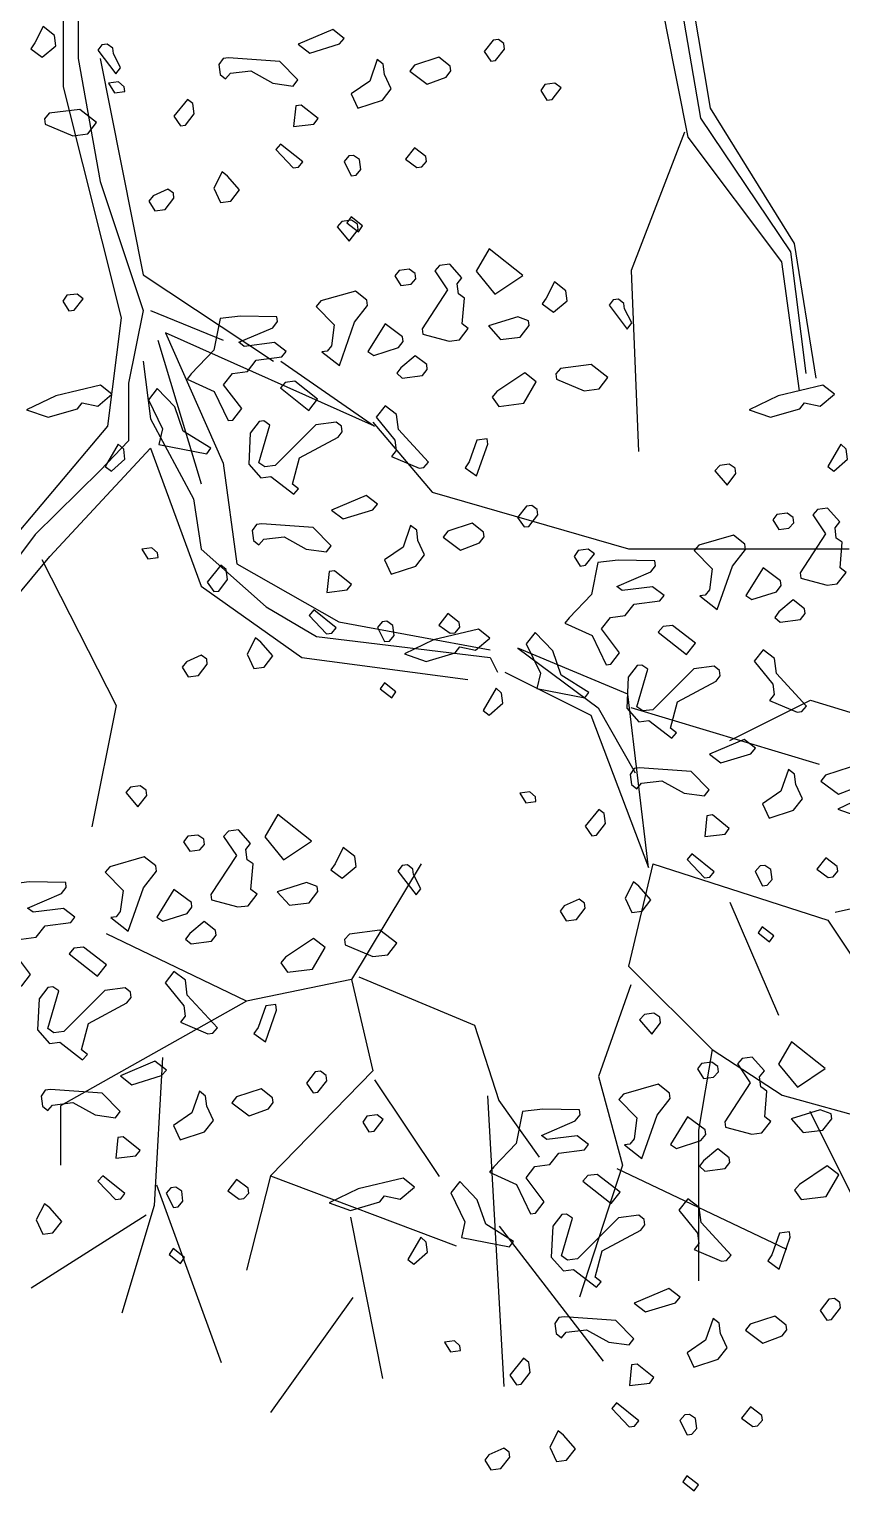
# Model space of a CAD drawing. Header units: millimetres. Extents: x 935 to 13922, y 3203 to 7816.
# Drawn here: x 5887.9 to 5937.1, y 4135.9 to 4224.6 of the extents above; entities that cross this region are included whole.
import ezdxf

# ---------------------------------------------------------------- set-up
doc = ezdxf.new("R2010")
doc.units = ezdxf.units.MM
doc.layers.add('ALBERI', color=104, linetype='Continuous')

msp = doc.modelspace()

# ---------------------------------------------------------------- linework, layer by layer
at = {"layer": 'ALBERI', "color": 44, "linetype": 'ByBlock'}
for p, q in [((5889.935, 4230.678), (5889.935, 4221.061)), ((5890.829, 4230.23), (5890.829, 4222.775)), ((5890.829, 4222.775), (5892.171, 4215.321)), ((5892.171, 4222.775), (5894.779, 4209.655)), ((5889.935, 4221.061), (5893.437, 4207.046)), ((5892.171, 4215.321), (5894.779, 4207.493)), ((5894.779, 4209.655), (5902.678, 4204.436)), ((5893.437, 4207.046), (5892.618, 4200.485)), ((5894.779, 4207.493), (5893.884, 4203.095)), ((5895.226, 4207.493), (5899.622, 4205.704)), ((5908.788, 4200.485), (5896.12, 4206.151)), ((5896.12, 4206.151), (5899.622, 4198.249)), ((5903.125, 4204.436), (5908.788, 4200.485)), ((5908.695, 4200.72), (5912.284, 4196.477)), ((5912.284, 4196.477), (5924.191, 4193.051)), ((5900.442, 4192.136), (5906.627, 4188.632)), ((5898.281, 4190.794), (5904.392, 4186.47)), ((5902.23, 4189.527), (5905.286, 4187.737)), ((5905.286, 4187.737), (5915.793, 4186.47)), ((5904.392, 4186.47), (5914.452, 4185.128))]:
    msp.add_line(p, q, dxfattribs=at)
at = {"layer": 'ALBERI', "color": 104, "linetype": 'ByBlock'}
for p, q in [((5895.673, 4205.704), (5898.281, 4196.982)), ((5894.779, 4204.436), (5895.226, 4200.933)), ((5893.884, 4203.095), (5893.884, 4199.591)), ((5895.226, 4200.933), (5897.834, 4196.087)), ((5892.618, 4200.485), (5883.377, 4189.527)), ((5889.115, 4192.583), (5895.226, 4199.143)), ((5893.884, 4199.591), (5892.171, 4197.802)), ((5895.226, 4199.143), (5898.281, 4190.794)), ((5899.622, 4198.249), (5900.442, 4192.136)), ((5892.171, 4197.802), (5888.221, 4193.925)), ((5897.834, 4196.087), (5898.281, 4193.03)), ((5888.221, 4193.925), (5884.272, 4188.632)), ((5898.281, 4193.03), (5902.23, 4189.527)), ((5924.191, 4193.051), (5937.566, 4193.051)), ((5884.719, 4187.29), (5889.115, 4192.583)), ((5888.633, 4192.398), (5893.14, 4183.546)), ((5925.406, 4173.722), (5924.139, 4184.234)), ((5893.14, 4183.546), (5891.672, 4176.203)), ((5922.35, 4183.414), (5924.586, 4179.463)), ((5924.318, 4183.423), (5935.736, 4179.997)), ((5930.329, 4181.424), (5935.223, 4183.872)), ((5935.223, 4183.872), (5941.584, 4181.914)), ((5921.903, 4182.966), (5925.406, 4173.722)), ((5911.631, 4173.959), (5907.39, 4166.942)), ((5925.659, 4173.959), (5924.191, 4167.758)), ((5925.659, 4173.959), (5936.261, 4170.532)), ((5930.329, 4171.634), (5933.265, 4164.78)), ((5936.714, 4171.022), (5941.118, 4172.001)), ((5936.261, 4170.532), (5940.502, 4164.168)), ((5901.029, 4165.637), (5892.547, 4169.716)), ((5907.844, 4167.106), (5914.858, 4164.168)), ((5924.191, 4167.758), (5929.247, 4162.7)), ((5907.39, 4166.942), (5901.029, 4165.637)), ((5907.39, 4166.942), (5908.695, 4161.394)), ((5924.318, 4166.616), (5922.361, 4161.068)), ((5901.029, 4165.637), (5889.774, 4159.273)), ((5914.858, 4164.168), (5916.326, 4159.599)), ((5929.247, 4162.7), (5928.432, 4157.804)), ((5929.247, 4162.7), (5933.488, 4159.926)), ((5895.937, 4162.21), (5895.448, 4153.235)), ((5908.695, 4161.394), (5902.497, 4155.03)), ((5908.799, 4160.864), (5912.713, 4154.99)), ((5922.361, 4161.068), (5923.829, 4155.683)), ((5889.774, 4159.273), (5889.774, 4155.683)), ((5915.649, 4159.885), (5916.628, 4142.262)), ((5916.326, 4159.599), (5918.772, 4156.173)), ((5933.488, 4159.926), (5941.154, 4157.804)), ((5935.173, 4158.957), (5938.94, 4151.424)), ((5928.432, 4157.804), (5928.432, 4148.666)), ((5923.829, 4155.683), (5921.219, 4147.687)), ((5902.497, 4155.03), (5901.029, 4149.319)), ((5902.497, 4155.03), (5913.752, 4150.788)), ((5923.479, 4155.479), (5933.755, 4150.584)), ((5895.587, 4154.5), (5899.501, 4143.73)), ((5895.448, 4153.235), (5893.49, 4146.708)), ((5894.966, 4152.648), (5887.998, 4148.222)), ((5907.331, 4152.542), (5909.288, 4142.751)), ((5916.341, 4151.989), (5922.65, 4143.796)), ((5907.489, 4147.657), (5902.499, 4140.689))]:
    msp.add_line(p, q, dxfattribs=at)
at = {"layer": 'ALBERI', "color": 34, "linetype": 'ByBlock'}
for p, q in [((5906.627, 4188.632), (5915.793, 4186.917)), ((5924.139, 4184.234), (5917.471, 4187.018)), ((5917.471, 4187.018), (5922.35, 4183.414)), ((5915.793, 4186.47), (5916.24, 4185.576)), ((5916.687, 4185.576), (5921.903, 4182.966))]:
    msp.add_line(p, q, dxfattribs=at)
at = {"layer": 'ALBERI', "color": 44}
for points in [[(5910.564, 4262.193), (5916.242, 4253.093), (5924.405, 4247.892), (5929.137, 4219.763), (5934.231, 4211.555), (5935.532, 4203.4)], [(5910.577, 4259.603), (5915.651, 4252.366), (5923.763, 4247.052), (5928.551, 4219.151), (5934.003, 4211.046), (5934.94, 4203.675)], [(5927.579, 4218.304), (5924.352, 4209.922), (5924.782, 4198.959)]]:
    msp.add_lwpolyline(points, dxfattribs=at)
at = {"layer": 'ALBERI', "color": 44, "linetype": 'ByBlock'}
msp.add_lwpolyline([(5907.894, 4260.497), (5914.557, 4251.817), (5922.685, 4246.151), (5923.63, 4239.919), (5926.466, 4224.621), (5927.789, 4218.011), (5933.46, 4210.457), (5934.534, 4202.631)], dxfattribs=at)
at = {"layer": 'ALBERI', "color": 104}
for points in [[(5889.412, 4224.168), (5888.719, 4224.706), (5888.219, 4223.723), (5887.97, 4223.361), (5888.658, 4222.86), (5889.49, 4223.553), (5889.412, 4224.168)], [(5906.96, 4223.998), (5906.267, 4224.536), (5904.174, 4223.646), (5904.867, 4223.109), (5906.671, 4223.668), (5906.96, 4223.998)], [(5916.673, 4223.351), (5916.632, 4223.676), (5916.306, 4223.929), (5915.98, 4223.888), (5915.443, 4223.195), (5915.846, 4222.621), (5916.136, 4222.658), (5916.673, 4223.351)], [(5892.969, 4223.074), (5892.928, 4223.399), (5892.602, 4223.652), (5892.276, 4223.611), (5892.023, 4223.285), (5893.125, 4221.844), (5893.409, 4222.21), (5892.969, 4223.074)], [(5903.058, 4222.586), (5899.941, 4222.818), (5899.615, 4222.776), (5899.367, 4222.414), (5899.445, 4221.799), (5899.771, 4221.546), (5900.06, 4221.877), (5901.29, 4222.032), (5902.635, 4221.283), (5903.87, 4221.108), (5904.154, 4221.475), (5903.058, 4222.586)], [(5909.81, 4220.94), (5909.406, 4221.808), (5909.328, 4222.423), (5908.961, 4222.707), (5908.502, 4221.399), (5907.385, 4220.633), (5907.789, 4219.765), (5909.272, 4220.247), (5909.81, 4220.94)], [(5913.422, 4222.021), (5913.386, 4222.31), (5912.693, 4222.848), (5911.21, 4222.366), (5910.925, 4222), (5911.981, 4221.214), (5913.138, 4221.654), (5913.422, 4222.021)], [(5893.619, 4221.063), (5893.289, 4221.352), (5892.674, 4221.274), (5893.041, 4220.696), (5893.656, 4220.774), (5893.619, 4221.063)], [(5920.096, 4220.989), (5919.729, 4221.274), (5919.114, 4221.196), (5918.866, 4220.834), (5919.233, 4220.255), (5919.559, 4220.297), (5920.096, 4220.989)], [(5897.869, 4219.431), (5897.791, 4220.046), (5897.465, 4220.299), (5896.639, 4219.276), (5897.042, 4218.702), (5897.332, 4218.738), (5897.869, 4219.431)], [(5891.952, 4218.902), (5890.933, 4219.692), (5889.088, 4219.459), (5888.799, 4219.128), (5888.84, 4218.803), (5890.51, 4218.095), (5891.415, 4218.209), (5891.952, 4218.902)], [(5905.37, 4219.129), (5904.346, 4219.955), (5904.021, 4219.914), (5903.887, 4218.647), (5905.117, 4218.803), (5905.37, 4219.129)], [(5904.45, 4216.513), (5903.101, 4217.592), (5902.812, 4217.262), (5903.872, 4216.146), (5904.197, 4216.187), (5904.45, 4216.513)], [(5907.966, 4216.038), (5907.888, 4216.653), (5907.526, 4216.902), (5907.236, 4216.865), (5906.947, 4216.534), (5907.387, 4215.671), (5907.677, 4215.708), (5907.966, 4216.038)], [(5911.946, 4216.541), (5911.909, 4216.83), (5911.217, 4217.368), (5910.679, 4216.675), (5911.367, 4216.174), (5911.657, 4216.21), (5911.946, 4216.541)], [(5907.755, 4212.728), (5907.393, 4212.976), (5906.814, 4212.903), (5906.525, 4212.572), (5907.259, 4211.709), (5907.796, 4212.402), (5907.755, 4212.728)], [(5915.737, 4211.236), (5914.952, 4209.887), (5916.084, 4208.487), (5917.779, 4209.62), (5915.737, 4211.236)], [(5911.297, 4209.426), (5911.256, 4209.751), (5910.894, 4210), (5910.279, 4209.922), (5910.026, 4209.596), (5910.393, 4209.017), (5911.008, 4209.095), (5911.297, 4209.426)], [(5914.472, 4206.408), (5914.105, 4206.693), (5914.239, 4208.253), (5913.877, 4208.502), (5913.799, 4209.117), (5914.084, 4209.484), (5913.354, 4210.31), (5912.739, 4210.233), (5912.45, 4209.902), (5913.22, 4208.75), (5911.681, 4206.386), (5911.722, 4206.061), (5913.32, 4205.638), (5913.935, 4205.715), (5914.472, 4206.408)], [(5920.395, 4208.7), (5919.702, 4209.238), (5919.201, 4208.255), (5918.953, 4207.893), (5919.641, 4207.392), (5920.473, 4208.085), (5920.395, 4208.7)], [(5891.134, 4208.211), (5890.767, 4208.496), (5890.152, 4208.418), (5889.904, 4208.056), (5890.271, 4207.477), (5890.597, 4207.519), (5891.134, 4208.211)], [(5908.377, 4207.807), (5908.336, 4208.133), (5907.643, 4208.67), (5905.549, 4208.075), (5905.26, 4207.744), (5906.356, 4206.633), (5906.186, 4205.361), (5905.933, 4205.035), (5905.608, 4204.994), (5906.667, 4204.172), (5907.587, 4206.788), (5908.377, 4207.807)], [(5923.952, 4207.606), (5923.911, 4207.931), (5923.585, 4208.184), (5923.259, 4208.143), (5923.006, 4207.817), (5924.107, 4206.376), (5924.392, 4206.742), (5923.952, 4207.606)], [(5900.749, 4201.55), (5899.648, 4202.991), (5900.186, 4203.684), (5901.09, 4203.798), (5901.628, 4204.491), (5903.183, 4204.688), (5903.436, 4205.014), (5902.743, 4205.551), (5900.898, 4205.318), (5900.572, 4205.571), (5902.629, 4206.456), (5902.914, 4206.823), (5902.877, 4207.112), (5900.665, 4207.163), (5899.435, 4207.008), (5899.053, 4205.085), (5897.689, 4203.663), (5897.436, 4203.337), (5899.074, 4202.588), (5899.922, 4200.82), (5900.212, 4200.857), (5900.749, 4201.55)], [(5918.163, 4206.58), (5918.127, 4206.87), (5917.47, 4207.118), (5915.702, 4206.564), (5916.432, 4205.737), (5917.626, 4205.887), (5918.163, 4206.58)], [(5910.529, 4205.616), (5910.492, 4205.905), (5909.437, 4206.691), (5908.399, 4205.016), (5908.761, 4204.768), (5910.244, 4205.249), (5910.529, 4205.616)], [(5911.992, 4203.926), (5911.955, 4204.215), (5911.262, 4204.753), (5910.399, 4204.019), (5910.147, 4203.693), (5910.477, 4203.404), (5911.707, 4203.559), (5911.992, 4203.926)], [(5918.593, 4203.179), (5917.9, 4203.717), (5916.205, 4202.583), (5915.916, 4202.253), (5916.319, 4201.679), (5917.839, 4201.871), (5918.593, 4203.179)], [(5922.935, 4203.434), (5921.916, 4204.224), (5920.071, 4203.991), (5919.782, 4203.66), (5919.823, 4203.335), (5921.493, 4202.627), (5922.398, 4202.741), (5922.935, 4203.434)], [(5891.073, 4201.908), (5892.019, 4201.697), (5892.882, 4202.431), (5892.189, 4202.968), (5889.475, 4202.331), (5887.708, 4201.483), (5889.016, 4201.023), (5890.788, 4201.541), (5891.073, 4201.908)], [(5897.209, 4200.183), (5896.691, 4201.662), (5895.631, 4202.778), (5895.094, 4202.085), (5895.942, 4200.318), (5895.731, 4199.372), (5898.631, 4198.819), (5898.884, 4199.145), (5897.209, 4200.183)], [(5903.959, 4203.205), (5903.38, 4203.132), (5903.091, 4202.801), (5904.807, 4201.437), (5905.345, 4202.13), (5903.959, 4203.205)], [(5934.853, 4201.908), (5935.799, 4201.697), (5936.662, 4202.431), (5935.969, 4202.968), (5933.255, 4202.331), (5931.488, 4201.483), (5932.796, 4201.023), (5934.568, 4201.541), (5934.853, 4201.908)], [(5912.076, 4198.312), (5910.246, 4200.287), (5910.132, 4201.191), (5909.439, 4201.729), (5908.902, 4201.036), (5910.034, 4199.635), (5910.112, 4199.02), (5909.827, 4198.653), (5911.498, 4197.945), (5911.787, 4197.982), (5912.076, 4198.312)], [(5903.827, 4196.976), (5904.25, 4198.573), (5906.592, 4199.825), (5906.844, 4200.151), (5906.803, 4200.477), (5906.477, 4200.729), (5905.247, 4200.574), (5902.767, 4198.092), (5902.152, 4198.014), (5901.79, 4198.262), (5902.456, 4200.552), (5902.094, 4200.801), (5901.804, 4200.764), (5901.267, 4200.071), (5901.174, 4198.185), (5901.904, 4197.358), (5902.519, 4197.436), (5903.905, 4196.361), (5904.194, 4196.691), (5903.827, 4196.976)], [(5893.596, 4199.102), (5893.266, 4199.391), (5892.48, 4198.042), (5892.847, 4197.758), (5893.674, 4198.487), (5893.596, 4199.102)], [(5915.612, 4199.715), (5914.997, 4199.637), (5914.537, 4198.329), (5914.289, 4197.967), (5914.977, 4197.466), (5915.653, 4199.389), (5915.612, 4199.715)], [(5937.376, 4199.102), (5937.046, 4199.391), (5936.26, 4198.042), (5936.627, 4197.758), (5937.454, 4198.487), (5937.376, 4199.102)], [(5930.656, 4197.932), (5930.293, 4198.181), (5929.714, 4198.107), (5929.425, 4197.777), (5930.159, 4196.914), (5930.697, 4197.607), (5930.656, 4197.932)], [(5908.981, 4195.752), (5908.288, 4196.29), (5906.195, 4195.4), (5906.888, 4194.863), (5908.692, 4195.422), (5908.981, 4195.752)], [(5918.694, 4195.105), (5918.653, 4195.43), (5918.327, 4195.683), (5918.001, 4195.642), (5917.464, 4194.949), (5917.867, 4194.375), (5918.156, 4194.412), (5918.694, 4195.105)], [(5937.372, 4191.613), (5937.006, 4191.897), (5937.139, 4193.458), (5936.777, 4193.706), (5936.699, 4194.321), (5936.984, 4194.688), (5936.254, 4195.515), (5935.639, 4195.437), (5935.35, 4195.107), (5936.121, 4193.954), (5934.581, 4191.591), (5934.623, 4191.265), (5936.22, 4190.842), (5936.835, 4190.92), (5937.372, 4191.613)], [(5905.079, 4194.34), (5901.962, 4194.571), (5901.636, 4194.53), (5901.388, 4194.168), (5901.465, 4193.553), (5901.792, 4193.3), (5902.081, 4193.631), (5903.311, 4193.786), (5904.655, 4193.037), (5905.89, 4192.862), (5906.175, 4193.229), (5905.079, 4194.34)], [(5915.443, 4193.775), (5915.407, 4194.064), (5914.714, 4194.602), (5913.231, 4194.12), (5912.946, 4193.754), (5914.001, 4192.968), (5915.159, 4193.408), (5915.443, 4193.775)], [(5934.197, 4194.63), (5934.156, 4194.956), (5933.794, 4195.204), (5933.179, 4195.126), (5932.926, 4194.8), (5933.293, 4194.222), (5933.908, 4194.3), (5934.197, 4194.63)], [(5911.83, 4192.694), (5911.426, 4193.562), (5911.349, 4194.177), (5910.982, 4194.461), (5910.522, 4193.153), (5909.406, 4192.387), (5909.81, 4191.519), (5911.293, 4192.001), (5911.83, 4192.694)], [(5931.277, 4193.011), (5931.236, 4193.337), (5930.543, 4193.874), (5928.45, 4193.279), (5928.161, 4192.948), (5929.257, 4191.837), (5929.087, 4190.566), (5928.834, 4190.24), (5928.508, 4190.199), (5929.568, 4189.377), (5930.487, 4191.992), (5931.277, 4193.011)], [(5895.64, 4192.817), (5895.309, 4193.106), (5894.694, 4193.028), (5895.062, 4192.45), (5895.677, 4192.528), (5895.64, 4192.817)], [(5922.117, 4192.743), (5921.75, 4193.028), (5921.135, 4192.95), (5920.887, 4192.588), (5921.254, 4192.009), (5921.579, 4192.05), (5922.117, 4192.743)], [(5899.89, 4191.185), (5899.812, 4191.8), (5899.486, 4192.053), (5898.66, 4191.03), (5899.063, 4190.456), (5899.352, 4190.492), (5899.89, 4191.185)], [(5923.65, 4186.754), (5922.549, 4188.196), (5923.086, 4188.889), (5923.99, 4189.003), (5924.528, 4189.696), (5926.084, 4189.892), (5926.337, 4190.218), (5925.644, 4190.756), (5923.799, 4190.523), (5923.472, 4190.775), (5925.53, 4191.66), (5925.814, 4192.027), (5925.777, 4192.317), (5923.565, 4192.368), (5922.335, 4192.212), (5921.953, 4190.289), (5920.589, 4188.867), (5920.336, 4188.541), (5921.975, 4187.792), (5922.823, 4186.025), (5923.112, 4186.061), (5923.65, 4186.754)], [(5933.429, 4190.82), (5933.392, 4191.11), (5932.337, 4191.895), (5931.299, 4190.22), (5931.661, 4189.972), (5933.144, 4190.453), (5933.429, 4190.82)], [(5907.39, 4190.883), (5906.367, 4191.709), (5906.041, 4191.668), (5905.907, 4190.401), (5907.138, 4190.557), (5907.39, 4190.883)], [(5906.471, 4188.267), (5905.122, 4189.346), (5904.833, 4189.016), (5905.893, 4187.9), (5906.218, 4187.941), (5906.471, 4188.267)], [(5934.892, 4189.13), (5934.856, 4189.42), (5934.163, 4189.957), (5933.3, 4189.223), (5933.047, 4188.897), (5933.378, 4188.608), (5934.608, 4188.764), (5934.892, 4189.13)], [(5909.987, 4187.792), (5909.909, 4188.407), (5909.547, 4188.655), (5909.257, 4188.619), (5908.968, 4188.288), (5909.408, 4187.425), (5909.697, 4187.461), (5909.987, 4187.792)], [(5913.967, 4188.295), (5913.93, 4188.584), (5913.237, 4189.122), (5912.7, 4188.429), (5913.388, 4187.928), (5913.678, 4187.964), (5913.967, 4188.295)], [(5926.859, 4188.41), (5926.28, 4188.336), (5925.991, 4188.006), (5927.707, 4186.642), (5928.245, 4187.335), (5926.859, 4188.41)], [(5913.973, 4187.112), (5914.919, 4186.901), (5915.782, 4187.635), (5915.089, 4188.172), (5912.376, 4187.536), (5910.608, 4186.687), (5911.916, 4186.228), (5913.689, 4186.746), (5913.973, 4187.112)], [(5920.109, 4185.388), (5919.592, 4186.866), (5918.532, 4187.982), (5917.994, 4187.29), (5918.843, 4185.522), (5918.631, 4184.576), (5921.532, 4184.024), (5921.785, 4184.35), (5920.109, 4185.388)], [(5934.977, 4183.517), (5933.146, 4185.491), (5933.032, 4186.396), (5932.339, 4186.933), (5931.802, 4186.24), (5932.935, 4184.839), (5933.012, 4184.224), (5932.728, 4183.857), (5934.398, 4183.149), (5934.687, 4183.186), (5934.977, 4183.517)], [(5926.727, 4182.18), (5927.15, 4183.778), (5929.492, 4185.029), (5929.745, 4185.355), (5929.704, 4185.681), (5929.378, 4185.934), (5928.147, 4185.778), (5925.667, 4183.296), (5925.052, 4183.219), (5924.69, 4183.467), (5925.356, 4185.757), (5924.994, 4186.005), (5924.705, 4185.968), (5924.167, 4185.276), (5924.075, 4183.389), (5924.804, 4182.562), (5925.419, 4182.64), (5926.805, 4181.565), (5927.094, 4181.896), (5926.727, 4182.18)], [(5916.497, 4184.307), (5916.166, 4184.596), (5915.381, 4183.247), (5915.747, 4182.962), (5916.574, 4183.691), (5916.497, 4184.307)], [(5931.881, 4180.957), (5931.188, 4181.494), (5929.095, 4180.605), (5929.788, 4180.067), (5931.592, 4180.626), (5931.881, 4180.957)], [(5927.979, 4179.545), (5924.862, 4179.776), (5924.536, 4179.735), (5924.288, 4179.373), (5924.366, 4178.757), (5924.692, 4178.505), (5924.981, 4178.835), (5926.211, 4178.991), (5927.556, 4178.241), (5928.791, 4178.067), (5929.075, 4178.433), (5927.979, 4179.545)], [(5934.731, 4177.898), (5934.327, 4178.766), (5934.249, 4179.381), (5933.882, 4179.666), (5933.423, 4178.358), (5932.306, 4177.592), (5932.71, 4176.724), (5934.193, 4177.205), (5934.731, 4177.898)], [(5938.344, 4178.979), (5938.307, 4179.269), (5937.614, 4179.806), (5936.131, 4179.325), (5935.847, 4178.958), (5936.902, 4178.172), (5938.059, 4178.613), (5938.344, 4178.979)], [(5894.958, 4178.429), (5894.596, 4178.677), (5894.017, 4178.604), (5893.728, 4178.274), (5894.462, 4177.411), (5894.999, 4178.103), (5894.958, 4178.429)], [(5940.241, 4177.697), (5941.187, 4177.486), (5942.05, 4178.22), (5941.357, 4178.757), (5938.644, 4178.12), (5936.876, 4177.272), (5938.184, 4176.812), (5939.957, 4177.33), (5940.241, 4177.697)], [(5918.54, 4178.021), (5918.21, 4178.311), (5917.595, 4178.233), (5917.962, 4177.654), (5918.577, 4177.732), (5918.54, 4178.021)], [(5902.94, 4176.938), (5902.154, 4175.589), (5903.287, 4174.188), (5904.982, 4175.321), (5902.94, 4176.938)], [(5922.79, 4176.389), (5922.713, 4177.005), (5922.386, 4177.257), (5921.56, 4176.234), (5921.963, 4175.66), (5922.253, 4175.697), (5922.79, 4176.389)], [(5930.291, 4176.087), (5929.267, 4176.914), (5928.942, 4176.873), (5928.808, 4175.606), (5930.038, 4175.761), (5930.291, 4176.087)], [(5901.675, 4172.109), (5901.308, 4172.394), (5901.442, 4173.955), (5901.079, 4174.203), (5901.002, 4174.818), (5901.286, 4175.185), (5900.557, 4176.012), (5899.942, 4175.934), (5899.653, 4175.603), (5900.423, 4174.451), (5898.884, 4172.088), (5898.925, 4171.762), (5900.522, 4171.339), (5901.137, 4171.416), (5901.675, 4172.109)], [(5898.5, 4175.127), (5898.459, 4175.453), (5898.096, 4175.701), (5897.481, 4175.623), (5897.228, 4175.297), (5897.596, 4174.719), (5898.211, 4174.796), (5898.5, 4175.127)], [(5895.58, 4173.508), (5895.539, 4173.834), (5894.846, 4174.371), (5892.752, 4173.776), (5892.463, 4173.445), (5893.559, 4172.334), (5893.389, 4171.062), (5893.136, 4170.736), (5892.81, 4170.695), (5893.87, 4169.873), (5894.789, 4172.489), (5895.58, 4173.508)], [(5907.598, 4174.401), (5906.905, 4174.939), (5906.404, 4173.957), (5906.156, 4173.594), (5906.844, 4173.093), (5907.675, 4173.786), (5907.598, 4174.401)], [(5929.371, 4173.471), (5928.022, 4174.551), (5927.733, 4174.22), (5928.793, 4173.104), (5929.119, 4173.145), (5929.371, 4173.471)], [(5936.867, 4173.499), (5936.83, 4173.789), (5936.138, 4174.326), (5935.6, 4173.633), (5936.288, 4173.132), (5936.578, 4173.169), (5936.867, 4173.499)], [(5911.155, 4173.307), (5911.114, 4173.633), (5910.788, 4173.885), (5910.462, 4173.844), (5910.209, 4173.518), (5911.31, 4172.077), (5911.595, 4172.444), (5911.155, 4173.307)], [(5932.887, 4172.996), (5932.809, 4173.612), (5932.447, 4173.86), (5932.157, 4173.823), (5931.868, 4173.493), (5932.308, 4172.629), (5932.598, 4172.666), (5932.887, 4172.996)], [(5887.952, 4167.251), (5886.851, 4168.693), (5887.388, 4169.385), (5888.293, 4169.5), (5888.83, 4170.192), (5890.386, 4170.389), (5890.639, 4170.715), (5889.946, 4171.252), (5888.101, 4171.019), (5887.775, 4171.272), (5889.832, 4172.157), (5890.116, 4172.524), (5890.08, 4172.813), (5887.868, 4172.865), (5886.638, 4172.709), (5886.256, 4170.786), (5884.891, 4169.364), (5884.638, 4169.038), (5886.277, 4168.289), (5887.125, 4166.522), (5887.415, 4166.558), (5887.952, 4167.251)], [(5897.731, 4171.317), (5897.695, 4171.606), (5896.64, 4172.392), (5895.601, 4170.717), (5895.964, 4170.469), (5897.447, 4170.95), (5897.731, 4171.317)], [(5905.366, 4172.282), (5905.329, 4172.571), (5904.673, 4172.819), (5902.905, 4172.265), (5903.634, 4171.438), (5904.828, 4171.589), (5905.366, 4172.282)], [(5899.195, 4169.627), (5899.158, 4169.917), (5898.465, 4170.454), (5897.602, 4169.72), (5897.349, 4169.394), (5897.68, 4169.105), (5898.91, 4169.26), (5899.195, 4169.627)], [(5910.138, 4169.135), (5909.119, 4169.925), (5907.274, 4169.692), (5906.985, 4169.361), (5907.026, 4169.036), (5908.696, 4168.328), (5909.601, 4168.442), (5910.138, 4169.135)], [(5891.162, 4168.906), (5890.583, 4168.833), (5890.294, 4168.503), (5892.01, 4167.139), (5892.547, 4167.832), (5891.162, 4168.906)], [(5905.796, 4168.88), (5905.103, 4169.418), (5903.408, 4168.285), (5903.119, 4167.954), (5903.522, 4167.38), (5905.042, 4167.572), (5905.796, 4168.88)], [(5899.279, 4164.013), (5897.449, 4165.988), (5897.335, 4166.892), (5896.642, 4167.43), (5896.104, 4166.737), (5897.237, 4165.336), (5897.315, 4164.721), (5897.03, 4164.354), (5898.7, 4163.646), (5898.99, 4163.683), (5899.279, 4164.013)], [(5891.03, 4162.677), (5891.453, 4164.275), (5893.794, 4165.526), (5894.047, 4165.852), (5894.006, 4166.178), (5893.68, 4166.431), (5892.45, 4166.275), (5889.97, 4163.793), (5889.355, 4163.715), (5888.992, 4163.964), (5889.659, 4166.253), (5889.297, 4166.502), (5889.007, 4166.465), (5888.47, 4165.772), (5888.377, 4163.886), (5889.107, 4163.059), (5889.722, 4163.137), (5891.107, 4162.062), (5891.396, 4162.393), (5891.03, 4162.677)], [(5902.815, 4165.416), (5902.199, 4165.338), (5901.74, 4164.03), (5901.491, 4163.668), (5902.18, 4163.167), (5902.856, 4165.09), (5902.815, 4165.416)], [(5926.089, 4164.65), (5925.727, 4164.898), (5925.148, 4164.825), (5924.859, 4164.495), (5925.593, 4163.631), (5926.13, 4164.324), (5926.089, 4164.65)], [(5934.07, 4163.159), (5933.285, 4161.81), (5934.418, 4160.409), (5936.113, 4161.542), (5934.07, 4163.159)], [(5896.184, 4161.453), (5895.491, 4161.991), (5893.398, 4161.101), (5894.09, 4160.564), (5895.895, 4161.123), (5896.184, 4161.453)], [(5929.631, 4161.348), (5929.589, 4161.673), (5929.227, 4161.922), (5928.612, 4161.844), (5928.359, 4161.518), (5928.726, 4160.94), (5929.342, 4161.017), (5929.631, 4161.348)], [(5932.806, 4158.33), (5932.439, 4158.615), (5932.572, 4160.176), (5932.21, 4160.424), (5932.133, 4161.039), (5932.417, 4161.406), (5931.688, 4162.233), (5931.073, 4162.155), (5930.783, 4161.824), (5931.554, 4160.672), (5930.015, 4158.308), (5930.056, 4157.983), (5931.653, 4157.56), (5932.268, 4157.637), (5932.806, 4158.33)], [(5905.897, 4160.806), (5905.856, 4161.131), (5905.529, 4161.384), (5905.204, 4161.343), (5904.666, 4160.65), (5905.07, 4160.076), (5905.359, 4160.113), (5905.897, 4160.806)], [(5892.282, 4160.041), (5889.165, 4160.273), (5888.839, 4160.231), (5888.591, 4159.869), (5888.668, 4159.254), (5888.994, 4159.001), (5889.283, 4159.332), (5890.514, 4159.487), (5891.858, 4158.738), (5893.093, 4158.563), (5893.378, 4158.93), (5892.282, 4160.041)], [(5899.033, 4158.395), (5898.629, 4159.263), (5898.552, 4159.878), (5898.185, 4160.162), (5897.725, 4158.854), (5896.609, 4158.088), (5897.012, 4157.22), (5898.496, 4157.702), (5899.033, 4158.395)], [(5902.646, 4159.476), (5902.609, 4159.766), (5901.917, 4160.303), (5900.433, 4159.822), (5900.149, 4159.455), (5901.204, 4158.669), (5902.361, 4159.109), (5902.646, 4159.476)], [(5926.71, 4159.729), (5926.669, 4160.055), (5925.976, 4160.592), (5923.883, 4159.997), (5923.594, 4159.666), (5924.69, 4158.555), (5924.52, 4157.283), (5924.267, 4156.957), (5923.941, 4156.916), (5925.001, 4156.094), (5925.92, 4158.71), (5926.71, 4159.729)], [(5909.32, 4158.444), (5908.953, 4158.729), (5908.338, 4158.651), (5908.089, 4158.289), (5908.457, 4157.71), (5908.782, 4157.752), (5909.32, 4158.444)], [(5919.083, 4153.472), (5917.982, 4154.914), (5918.519, 4155.606), (5919.424, 4155.721), (5919.961, 4156.413), (5921.517, 4156.61), (5921.77, 4156.936), (5921.077, 4157.473), (5919.232, 4157.24), (5918.906, 4157.493), (5920.963, 4158.378), (5921.247, 4158.745), (5921.211, 4159.034), (5918.999, 4159.086), (5917.768, 4158.93), (5917.386, 4157.007), (5916.022, 4155.585), (5915.769, 4155.259), (5917.408, 4154.51), (5918.256, 4152.743), (5918.545, 4152.779), (5919.083, 4153.472)], [(5928.862, 4157.538), (5928.825, 4157.827), (5927.77, 4158.613), (5926.732, 4156.938), (5927.094, 4156.69), (5928.578, 4157.171), (5928.862, 4157.538)], [(5936.497, 4158.502), (5936.46, 4158.792), (5935.804, 4159.04), (5934.036, 4158.486), (5934.765, 4157.659), (5935.959, 4157.81), (5936.497, 4158.502)], [(5894.593, 4156.584), (5893.57, 4157.41), (5893.244, 4157.369), (5893.11, 4156.103), (5894.34, 4156.258), (5894.593, 4156.584)], [(5930.325, 4155.848), (5930.289, 4156.138), (5929.596, 4156.675), (5928.733, 4155.941), (5928.48, 4155.615), (5928.811, 4155.326), (5930.041, 4155.481), (5930.325, 4155.848)], [(5936.926, 4155.101), (5936.234, 4155.639), (5934.539, 4154.506), (5934.25, 4154.175), (5934.653, 4153.601), (5936.173, 4153.793), (5936.926, 4155.101)], [(5893.674, 4153.968), (5892.324, 4155.047), (5892.035, 4154.717), (5893.095, 4153.601), (5893.421, 4153.642), (5893.674, 4153.968)], [(5901.169, 4153.996), (5901.133, 4154.286), (5900.44, 4154.823), (5899.903, 4154.13), (5900.591, 4153.629), (5900.88, 4153.665), (5901.169, 4153.996)], [(5909.406, 4153.83), (5910.352, 4153.619), (5911.215, 4154.353), (5910.522, 4154.89), (5907.809, 4154.253), (5906.041, 4153.405), (5907.349, 4152.945), (5909.122, 4153.463), (5909.406, 4153.83)], [(5915.543, 4152.106), (5915.025, 4153.584), (5913.965, 4154.7), (5913.428, 4154.007), (5914.276, 4152.24), (5914.064, 4151.294), (5916.965, 4150.741), (5917.218, 4151.067), (5915.543, 4152.106)], [(5922.292, 4155.127), (5921.713, 4155.054), (5921.424, 4154.724), (5923.141, 4153.36), (5923.678, 4154.052), (5922.292, 4155.127)], [(5897.189, 4153.493), (5897.112, 4154.108), (5896.749, 4154.357), (5896.46, 4154.32), (5896.171, 4153.989), (5896.611, 4153.126), (5896.9, 4153.163), (5897.189, 4153.493)], [(5930.41, 4150.234), (5928.58, 4152.209), (5928.465, 4153.113), (5927.772, 4153.651), (5927.235, 4152.958), (5928.368, 4151.557), (5928.446, 4150.942), (5928.161, 4150.575), (5929.831, 4149.867), (5930.121, 4149.904), (5930.41, 4150.234)], [(5922.16, 4148.898), (5922.583, 4150.495), (5924.925, 4151.747), (5925.178, 4152.073), (5925.137, 4152.399), (5924.811, 4152.652), (5923.581, 4152.496), (5921.1, 4150.014), (5920.485, 4149.936), (5920.123, 4150.185), (5920.79, 4152.474), (5920.427, 4152.723), (5920.138, 4152.686), (5919.6, 4151.993), (5919.508, 4150.107), (5920.237, 4149.28), (5920.852, 4149.358), (5922.238, 4148.283), (5922.527, 4148.614), (5922.16, 4148.898)], [(5911.93, 4151.024), (5911.599, 4151.313), (5910.814, 4149.964), (5911.181, 4149.68), (5912.007, 4150.409), (5911.93, 4151.024)], [(5933.945, 4151.637), (5933.33, 4151.559), (5932.871, 4150.251), (5932.622, 4149.889), (5933.31, 4149.388), (5933.986, 4151.311), (5933.945, 4151.637)], [(5927.314, 4147.674), (5926.622, 4148.212), (5924.528, 4147.322), (5925.221, 4146.785), (5927.025, 4147.344), (5927.314, 4147.674)], [(5937.027, 4147.027), (5936.986, 4147.352), (5936.66, 4147.605), (5936.335, 4147.564), (5935.797, 4146.871), (5936.201, 4146.297), (5936.49, 4146.334), (5937.027, 4147.027)], [(5923.412, 4146.262), (5920.295, 4146.494), (5919.97, 4146.452), (5919.721, 4146.09), (5919.799, 4145.475), (5920.125, 4145.222), (5920.414, 4145.553), (5921.644, 4145.708), (5922.989, 4144.959), (5924.224, 4144.784), (5924.509, 4145.151), (5923.412, 4146.262)], [(5930.164, 4144.616), (5929.76, 4145.484), (5929.682, 4146.099), (5929.316, 4146.383), (5928.856, 4145.075), (5927.74, 4144.309), (5928.143, 4143.441), (5929.626, 4143.923), (5930.164, 4144.616)], [(5933.777, 4145.697), (5933.74, 4145.987), (5933.047, 4146.524), (5931.564, 4146.042), (5931.28, 4145.676), (5932.335, 4144.89), (5933.492, 4145.33), (5933.777, 4145.697)], [(5913.974, 4144.739), (5913.643, 4145.028), (5913.028, 4144.951), (5913.395, 4144.372), (5914.01, 4144.45), (5913.974, 4144.739)], [(5918.223, 4143.107), (5918.146, 4143.722), (5917.82, 4143.975), (5916.993, 4142.952), (5917.397, 4142.378), (5917.686, 4142.414), (5918.223, 4143.107)], [(5925.724, 4142.805), (5924.701, 4143.631), (5924.375, 4143.59), (5924.241, 4142.323), (5925.471, 4142.479), (5925.724, 4142.805)], [(5924.805, 4140.189), (5923.455, 4141.268), (5923.166, 4140.938), (5924.226, 4139.822), (5924.552, 4139.863), (5924.805, 4140.189)], [(5928.32, 4139.714), (5928.242, 4140.329), (5927.88, 4140.578), (5927.591, 4140.541), (5927.302, 4140.21), (5927.742, 4139.347), (5928.031, 4139.384), (5928.32, 4139.714)], [(5932.3, 4140.217), (5932.264, 4140.507), (5931.571, 4141.044), (5931.033, 4140.351), (5931.722, 4139.85), (5932.011, 4139.886), (5932.3, 4140.217)]]:
    msp.add_lwpolyline(points, dxfattribs=at)
at = {"layer": 'ALBERI', "color": 251}
for points in [[(5900.621, 4214.816), (5899.892, 4215.643), (5899.566, 4215.896), (5899.065, 4214.914), (5899.469, 4214.046), (5900.084, 4214.123), (5900.621, 4214.816)], [(5896.641, 4214.313), (5896.604, 4214.603), (5896.278, 4214.856), (5895.374, 4214.447), (5895.121, 4214.121), (5895.488, 4213.543), (5896.104, 4213.62), (5896.641, 4214.313)], [(5907.372, 4213.169), (5907.124, 4212.807), (5907.817, 4212.27), (5908.065, 4212.632), (5907.372, 4213.169)], [(5902.642, 4186.57), (5901.912, 4187.397), (5901.586, 4187.65), (5901.086, 4186.668), (5901.489, 4185.8), (5902.104, 4185.877), (5902.642, 4186.57)], [(5898.662, 4186.067), (5898.625, 4186.357), (5898.299, 4186.61), (5897.395, 4186.201), (5897.142, 4185.875), (5897.509, 4185.297), (5898.124, 4185.374), (5898.662, 4186.067)], [(5909.393, 4184.923), (5909.145, 4184.561), (5909.838, 4184.024), (5910.086, 4184.386), (5909.393, 4184.923)], [(5925.542, 4171.774), (5924.813, 4172.601), (5924.487, 4172.854), (5923.986, 4171.872), (5924.39, 4171.004), (5925.005, 4171.082), (5925.542, 4171.774)], [(5921.562, 4171.272), (5921.525, 4171.561), (5921.199, 4171.814), (5920.295, 4171.406), (5920.042, 4171.08), (5920.41, 4170.501), (5921.025, 4170.579), (5921.562, 4171.272)], [(5932.294, 4170.128), (5932.045, 4169.766), (5932.738, 4169.228), (5932.986, 4169.59), (5932.294, 4170.128)], [(5889.845, 4152.271), (5889.115, 4153.098), (5888.789, 4153.351), (5888.288, 4152.369), (5888.692, 4151.501), (5889.307, 4151.578), (5889.845, 4152.271)], [(5896.596, 4150.624), (5896.348, 4150.262), (5897.04, 4149.725), (5897.289, 4150.087), (5896.596, 4150.624)], [(5920.975, 4138.492), (5920.246, 4139.319), (5919.92, 4139.572), (5919.419, 4138.59), (5919.823, 4137.722), (5920.438, 4137.799), (5920.975, 4138.492)], [(5916.995, 4137.989), (5916.959, 4138.279), (5916.633, 4138.532), (5915.728, 4138.123), (5915.476, 4137.797), (5915.843, 4137.219), (5916.458, 4137.297), (5916.995, 4137.989)], [(5927.727, 4136.845), (5927.478, 4136.483), (5928.171, 4135.946), (5928.42, 4136.308), (5927.727, 4136.845)]]:
    msp.add_lwpolyline(points, dxfattribs=at)

doc.saveas('drawing.dxf')
